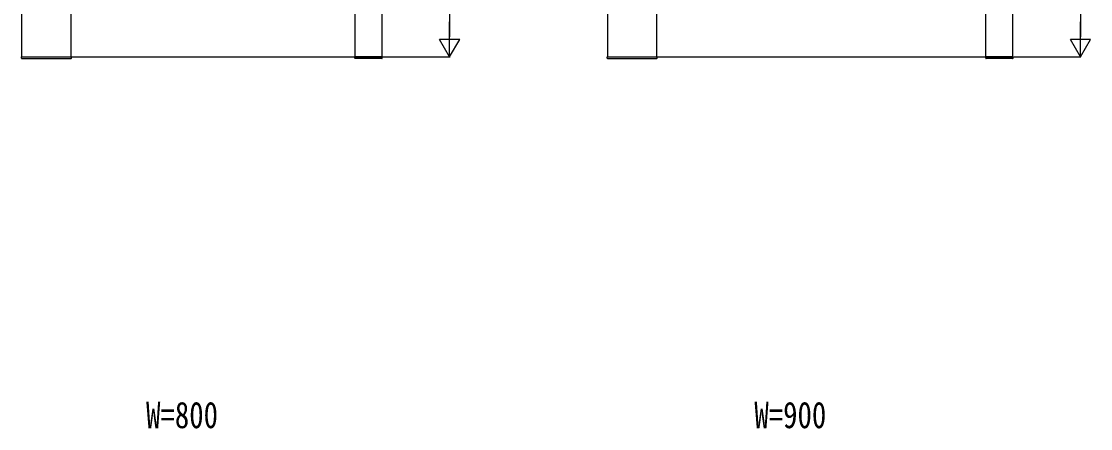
# Model space of a CAD drawing. Units: millimetres, scale not verified. Extents: x -8410 to 8410, y -5940 to 5940.
# Drawn here: x 490 to 2863, y -74 to 829 of the extents above; entities that cross this region are included whole.
import ezdxf
from ezdxf.enums import TextEntityAlignment as Align

# ---------------------------------------------------------------- set-up
doc = ezdxf.new("R2010")
doc.units = ezdxf.units.MM
doc.header["$LTSCALE"] = 30
for name, color, linetype in [('0-2_YKK_11', 7, 'Continuous'), ('0-4_YKK_A1', 4, 'Continuous'), ('0-5_YKK_D', 6, 'Continuous')]:
    doc.layers.add(name, color=color, linetype=linetype)
doc.styles.add('ＭＳ ゴシック', font='')
doc.styles.get('ＭＳ ゴシック').set_extended_font_data('MS Gothic')

msp = doc.modelspace()

# ---------------------------------------------------------------- linework, layer by layer
at = {"layer": '0-2_YKK_11'}
for p, q in [((600.04, 750), (600.04, 1950)), ((1230.04, 750), (1230.04, 1950)), ((1900.04, 750), (1900.04, 1950)), ((2630.04, 750), (2630.04, 1950))]:
    msp.add_line(p, q, dxfattribs=at)
for points in [[(490.04, 1950), (490.04, 750), (1290.04, 750), (1290.04, 1950)], [(1790.04, 1950), (1790.04, 750), (2690.04, 750), (2690.04, 1950)]]:
    msp.add_lwpolyline(points, close=True, dxfattribs=at)
at = {"layer": '0-4_YKK_A1'}
for p, q in [((489.54, 750), (600.54, 750)), ((489.67, 747.45), (489.54, 750)), ((490.67, 746.5), (599.41, 746.5)), ((600.41, 747.45), (600.54, 750)), ((1290.54, 750), (1229.54, 750)), ((1229.67, 747.45), (1229.54, 750)), ((1289.41, 746.5), (1230.67, 746.5)), ((1290.41, 747.45), (1290.54, 750)), ((1789.54, 750), (1900.54, 750)), ((1789.67, 747.45), (1789.54, 750)), ((1790.67, 746.5), (1899.41, 746.5)), ((1900.41, 747.45), (1900.54, 750)), ((2690.54, 750), (2629.54, 750)), ((2629.67, 747.45), (2629.54, 750)), ((2689.41, 746.5), (2630.67, 746.5)), ((2690.41, 747.45), (2690.54, 750))]:
    msp.add_line(p, q, dxfattribs=at)
for centre, start, end in [((490.67, 747.5), 183, 270), ((599.41, 747.5), 270, 357), ((1230.67, 747.5), 183, 270), ((1289.41, 747.5), 270, 357), ((1790.67, 747.5), 183, 270), ((1899.41, 747.5), 270, 357), ((2630.67, 747.5), 183, 270), ((2689.41, 747.5), 270, 357)]:
    msp.add_arc(centre, 1, start, end, dxfattribs=at)
at = {"layer": '0-5_YKK_D'}
for p, q in [((1440.04, 1905), (1440.04, 795)), ((2840.04, 1905), (2840.04, 795)), ((1440.04, 750), (1440.04, 827.94)), ((2840.04, 750), (2840.04, 827.94)), ((1440.04, 750), (1417.54, 788.97)), ((1462.54, 788.97), (1417.54, 788.97)), ((1440.04, 750), (1462.54, 788.97)), ((2840.04, 750), (2817.54, 788.97)), ((2862.54, 788.97), (2817.54, 788.97)), ((2840.04, 750), (2862.54, 788.97)), ((1292.04, 750), (1441.04, 750)), ((2692.04, 750), (2841.04, 750))]:
    msp.add_line(p, q, dxfattribs=at)

# ---------------------------------------------------------------- texts
at = {"layer": '0-5_YKK_D', "style": 'ＭＳ ゴシック', "width": 0.8}
for s, p in [('W=800', (766.31, -91)), ('W=900', (2116.31, -91))]:
    msp.add_text(s, height=58.65, dxfattribs=at).set_placement(p, align=Align.BOTTOM_LEFT)

doc.saveas('drawing.dxf')
